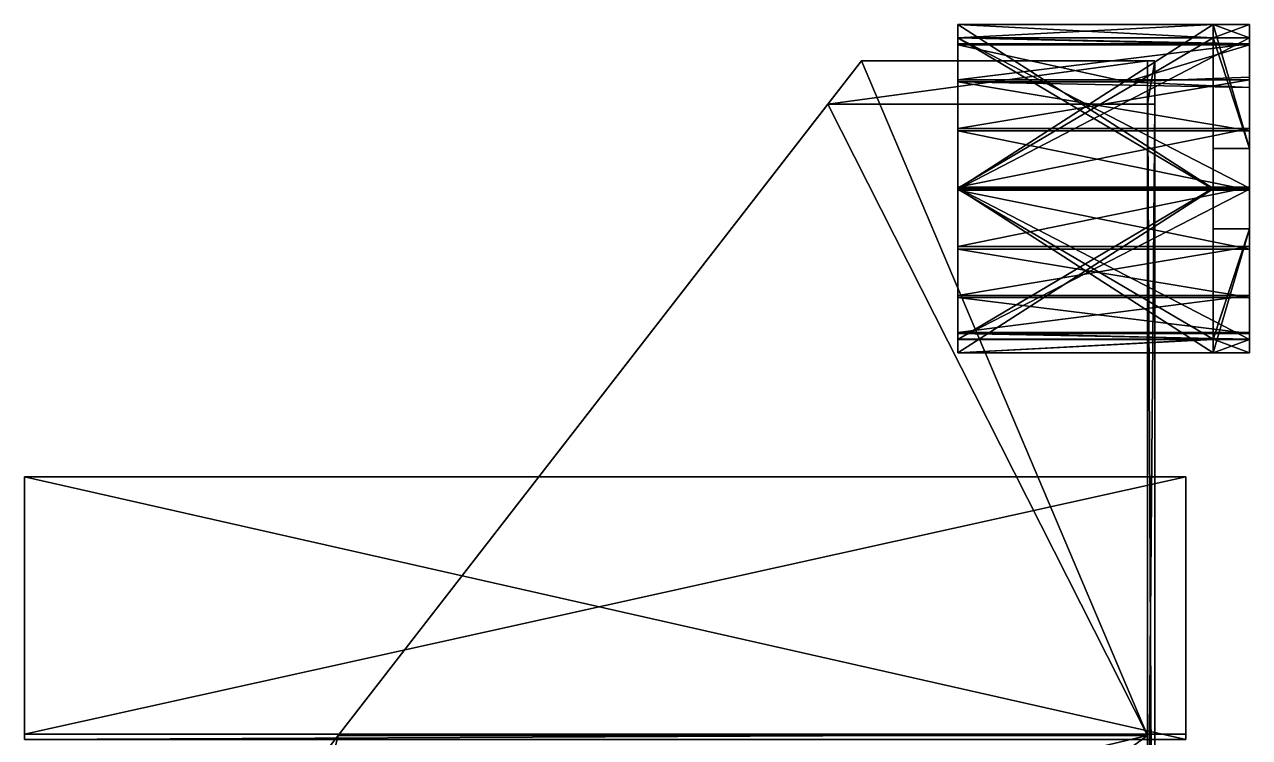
# Model space of a CAD drawing. Extents: x 320 to 672, y -1160 to -372.
# Drawn here: x 320 to 656, y -567.5 to -372 of the extents above; entities that cross this region are included whole.
import ezdxf

# ---------------------------------------------------------------- set-up
doc = ezdxf.new("R2010")
doc.units = 0

msp = doc.modelspace()

# ---------------------------------------------------------------- meshes
at = {"layer": 'OBJECT000', "color": 50}
mesh = msp.add_polyface(dxfattribs=at)
corners = [(656, -400.481445, -209.528595), (576, -400.481445, -209.528595), (576, -387.210632, -219.654266), (656, -387.210632, -219.654266), (576, -377.266327, -233.148834), (656, -377.266327, -233.148834), (656, -416.628754, -204), (576, -416.628754, -204), (656, -375.694, -238), (576, -375.694, -238), (576, -416.911987, -238), (656, -416.911987, -238)]
mesh.append_faces([[corners[k] for k in face] for face in [(1, 3, 0), (5, 2, 4), (7, 0, 6), (5, 9, 8), (7, 11, 10), (4, 10, 9), (6, 8, 11), (9, 11, 8)]], dxfattribs={"vtx0": -1})
mesh.append_faces([[corners[k] for k in face] for face in [(4, 1, 7), (4, 7, 10), (6, 3, 5), (6, 5, 8)]], dxfattribs={"vtx0": -1, "vtx2": -1})
mesh.append_faces([[corners[k] for k in face] for face in [(1, 2, 3), (5, 3, 2), (7, 1, 0), (5, 4, 9), (7, 6, 11), (4, 2, 1), (6, 0, 3), (9, 10, 11)]], dxfattribs={"vtx2": -1})
at = {"layer": 'OBJECT001', "color": 50}
mesh = msp.add_polyface(dxfattribs=at)
corners = [(576, -372, -249.368118), (646, -372, -249.368118), (646, -375.694, -238), (576, -375.694, -238), (646, -417, -249), (576, -417, -249), (576, -416.912018, -238), (646, -416.912018, -238)]
mesh.append_faces([[corners[k] for k in face] for face in [(1, 3, 0), (5, 7, 4), (0, 4, 1), (3, 5, 0), (6, 2, 7), (1, 7, 2)]], dxfattribs={"vtx0": -1})
mesh.append_faces([[corners[k] for k in face] for face in [(1, 2, 3), (5, 6, 7), (0, 5, 4), (3, 6, 5), (6, 3, 2), (1, 4, 7)]], dxfattribs={"vtx2": -1})
at = {"layer": 'OBJECT002', "color": 50}
mesh = msp.add_polyface(dxfattribs=at)
corners = [(646, -372, -249.368118), (656, -372, -249.368118), (656, -375.694, -238), (646, -375.694, -238), (646, -406, -249.085602), (656, -406, -249.085602), (656, -406, -238), (646, -406, -238)]
mesh.append_faces([[corners[k] for k in face] for face in [(1, 3, 0), (0, 5, 1), (1, 6, 2), (3, 6, 7), (3, 4, 0), (4, 6, 5)]], dxfattribs={"vtx0": -1})
mesh.append_faces([[corners[k] for k in face] for face in [(1, 2, 3), (0, 4, 5), (1, 5, 6), (3, 2, 6), (3, 7, 4), (4, 7, 6)]], dxfattribs={"vtx2": -1})
at = {"layer": 'OBJECT003', "color": 50}
mesh = msp.add_polyface(dxfattribs=at)
corners = [(622.230957, -387.701813, -278.8237), (576, -387.701813, -278.823669), (576, -401.158966, -288.740997), (656, -401.157196, -288.739746), (656, -389.246521, -279.962097), (656, -386.40448, -277.125977), (656, -377.55191, -265.537506), (576, -377.55188, -265.537415), (576, -417.417053, -294), (656, -417.416077, -294), (656, -375.648773, -260), (576, -375.648773, -260), (576, -417.133484, -260), (656, -417.132507, -260)]
mesh.append_faces([[corners[k] for k in face] for face in [(0, 4, 5)]])
mesh.append_faces([[corners[k] for k in face] for face in [(1, 4, 0), (0, 7, 1), (2, 9, 3), (6, 11, 7), (8, 13, 9), (8, 11, 12), (6, 13, 10), (12, 10, 13)]], dxfattribs={"vtx0": -1})
mesh.append_faces([[corners[k] for k in face] for face in [(1, 3, 4), (0, 6, 7), (8, 1, 7), (8, 7, 11), (6, 4, 3), (6, 3, 9), (6, 9, 13)]], dxfattribs={"vtx0": -1, "vtx2": -1})
mesh.append_faces([[corners[k] for k in face] for face in [(1, 2, 3), (0, 5, 6), (2, 8, 9), (6, 10, 11), (8, 12, 13), (8, 2, 1), (6, 5, 4), (12, 11, 10)]], dxfattribs={"vtx2": -1})
at = {"layer": 'OBJECT004', "color": 50}
mesh = msp.add_polyface(dxfattribs=at)
corners = [(646, -372, -249.387787), (576, -372, -249.387787), (576, -375.648743, -260), (646, -375.648743, -260), (576, -417.133514, -260), (576, -417.041718, -249), (646, -417.040863, -249), (646, -417.132629, -260)]
mesh.append_faces([[corners[k] for k in face] for face in [(1, 3, 0), (5, 7, 4), (5, 0, 6), (4, 1, 5), (2, 7, 3), (3, 6, 0)]], dxfattribs={"vtx0": -1})
mesh.append_faces([[corners[k] for k in face] for face in [(1, 2, 3), (5, 6, 7), (5, 1, 0), (4, 2, 1), (2, 4, 7), (3, 7, 6)]], dxfattribs={"vtx2": -1})
at = {"layer": 'OBJECT005', "color": 50}
mesh = msp.add_polyface(dxfattribs=at)
corners = [(646, -375.648743, -260), (656, -375.648743, -260), (656, -372, -249.387787), (646, -372, -249.387787), (646, -406, -249.091553), (656, -406, -249.091553), (656, -406, -260), (646, -406, -260)]
mesh.append_faces([[corners[k] for k in face] for face in [(1, 3, 0), (3, 5, 4), (1, 5, 2), (0, 6, 1), (0, 4, 7), (5, 7, 4)]], dxfattribs={"vtx0": -1})
mesh.append_faces([[corners[k] for k in face] for face in [(1, 2, 3), (3, 2, 5), (1, 6, 5), (0, 7, 6), (0, 3, 4), (5, 6, 7)]], dxfattribs={"vtx2": -1})
at = {"layer": 'OBJECT006', "color": 50}
mesh = msp.add_polyface(dxfattribs=at)
corners = [(656, -433.550354, -288.443939), (576, -433.550354, -288.443939), (576, -446.804565, -278.329132), (656, -446.804565, -278.329132), (576, -456.731873, -264.857422), (656, -456.731873, -264.857422), (656, -417.397278, -294), (576, -417.397278, -294), (576, -458.307098, -260), (656, -458.307098, -260), (656, -417.105408, -260), (576, -417.105408, -260)]
mesh.append_faces([[corners[k] for k in face] for face in [(1, 3, 0), (2, 5, 3), (7, 0, 6), (4, 9, 5), (6, 11, 7), (4, 11, 8), (6, 9, 10), (8, 10, 9)]], dxfattribs={"vtx0": -1})
mesh.append_faces([[corners[k] for k in face] for face in [(4, 1, 7), (4, 7, 11), (6, 3, 5), (6, 5, 9)]], dxfattribs={"vtx0": -1, "vtx2": -1})
mesh.append_faces([[corners[k] for k in face] for face in [(1, 2, 3), (2, 4, 5), (7, 1, 0), (4, 8, 9), (6, 10, 11), (4, 2, 1), (6, 0, 3), (8, 11, 10)]], dxfattribs={"vtx2": -1})
at = {"layer": 'OBJECT007', "color": 50}
mesh = msp.add_polyface(dxfattribs=at)
corners = [(576, -458.307098, -260), (576, -462, -248.59903), (646, -462, -248.59903), (646, -458.307098, -260), (646, -417.010925, -249), (576, -417.010925, -249), (576, -417.105408, -260), (646, -417.105408, -260)]
mesh.append_faces([[corners[k] for k in face] for face in [(1, 3, 0), (5, 7, 4), (1, 4, 2), (0, 5, 1), (6, 3, 7), (7, 2, 4)]], dxfattribs={"vtx0": -1})
mesh.append_faces([[corners[k] for k in face] for face in [(1, 2, 3), (5, 6, 7), (1, 5, 4), (0, 6, 5), (6, 0, 3), (7, 3, 2)]], dxfattribs={"vtx2": -1})
at = {"layer": 'OBJECT008', "color": 50}
mesh = msp.add_polyface(dxfattribs=at)
corners = [(646, -462, -248.59903), (656, -462, -248.59903), (656, -458.307098, -260), (646, -458.307098, -260), (646, -428, -248.897644), (656, -428, -248.897644), (656, -428, -260), (646, -428, -260)]
mesh.append_faces([[corners[k] for k in face] for face in [(1, 3, 0), (0, 5, 1), (2, 5, 6), (3, 6, 7), (3, 4, 0), (6, 4, 7)]], dxfattribs={"vtx0": -1})
mesh.append_faces([[corners[k] for k in face] for face in [(1, 2, 3), (0, 4, 5), (2, 1, 5), (3, 2, 6), (3, 7, 4), (6, 5, 4)]], dxfattribs={"vtx2": -1})
at = {"layer": 'OBJECT009', "color": 50}
mesh = msp.add_polyface(dxfattribs=at)
corners = [(656, -446.299805, -219.153809), (576, -446.299805, -219.153809), (576, -432.872375, -209.264648), (656, -432.872375, -209.264648), (656, -456.452881, -232.441635), (576, -456.452881, -232.441635), (576, -416.62915, -204), (656, -416.62915, -204), (576, -458.36084, -238), (656, -458.36084, -238), (656, -416.912048, -238), (576, -416.912048, -238)]
mesh.append_faces([[corners[k] for k in face] for face in [(1, 3, 0), (5, 0, 4), (2, 7, 3), (5, 9, 8), (7, 11, 10), (6, 8, 11), (4, 10, 9), (11, 9, 10)]], dxfattribs={"vtx0": -1})
mesh.append_faces([[corners[k] for k in face] for face in [(6, 1, 5), (6, 5, 8), (4, 3, 7), (4, 7, 10)]], dxfattribs={"vtx0": -1, "vtx2": -1})
mesh.append_faces([[corners[k] for k in face] for face in [(1, 2, 3), (5, 1, 0), (2, 6, 7), (5, 4, 9), (7, 6, 11), (6, 2, 1), (4, 0, 3), (11, 8, 9)]], dxfattribs={"vtx2": -1})
at = {"layer": 'OBJECT010', "color": 50}
mesh = msp.add_polyface(dxfattribs=at)
corners = [(646, -462, -248.600693), (576, -462, -248.600693), (576, -458.36084, -238), (646, -458.36084, -238), (576, -417, -249), (646, -417, -249), (646, -416.912048, -238), (576, -416.912048, -238)]
mesh.append_faces([[corners[k] for k in face] for face in [(1, 3, 0), (5, 7, 4), (4, 0, 5), (1, 7, 2), (2, 6, 3), (3, 5, 0)]], dxfattribs={"vtx0": -1})
mesh.append_faces([[corners[k] for k in face] for face in [(1, 2, 3), (5, 6, 7), (4, 1, 0), (1, 4, 7), (2, 7, 6), (3, 6, 5)]], dxfattribs={"vtx2": -1})
at = {"layer": 'OBJECT011', "color": 50}
mesh = msp.add_polyface(dxfattribs=at)
corners = [(656, -462, -248.600693), (646, -462, -248.600693), (646, -458.36084, -238), (656, -458.36084, -238), (646, -428, -248.906433), (656, -428, -248.906433), (656, -428, -238), (646, -428, -238)]
mesh.append_faces([[corners[k] for k in face] for face in [(1, 3, 0), (1, 5, 4), (3, 5, 0), (2, 6, 3), (1, 7, 2), (5, 7, 4)]], dxfattribs={"vtx0": -1})
mesh.append_faces([[corners[k] for k in face] for face in [(1, 2, 3), (1, 0, 5), (3, 6, 5), (2, 7, 6), (1, 4, 7), (5, 6, 7)]], dxfattribs={"vtx2": -1})
at = {"layer": 'OBJECT042', "color": 50}
mesh = msp.add_polyface(dxfattribs=at)
corners = [(628, -766, -262), (630, -766, -262), (630, -382, -262), (628, -382, -262), (630, -382, -226.607773), (630, -766, -96.727295), (630, -631.230347, -96.727295), (630, -393.830902, -215.25116), (628, -382, -226.607773), (628, -393.836731, -215.24826), (628, -631.230347, -96.727295), (628, -766, -96.727295)]
mesh.append_faces([[corners[k] for k in face] for face in [(1, 3, 0), (2, 7, 4), (2, 8, 3), (4, 9, 8), (6, 11, 10), (7, 10, 9), (1, 11, 5), (3, 11, 0)]], dxfattribs={"vtx0": -1})
mesh.append_faces([[corners[k] for k in face] for face in [(2, 5, 6), (2, 6, 7), (3, 9, 10), (3, 10, 11)]], dxfattribs={"vtx0": -1, "vtx2": -1})
mesh.append_faces([[corners[k] for k in face] for face in [(1, 2, 3), (2, 1, 5), (2, 4, 8), (4, 7, 9), (6, 5, 11), (7, 6, 10), (1, 0, 11), (3, 8, 9)]], dxfattribs={"vtx2": -1})
at = {"layer": 'OBJECT043', "color": 50}
mesh = msp.add_polyface(dxfattribs=at)
corners = [(628, -382, -262), (549.560364, -382, -262), (406.042389, -566.963379, -262), (628, -566.963379, -262), (628, -382, -226.607773), (549.55957, -382, -226.607773), (628, -393.836731, -215.24826), (540.374878, -393.836731, -215.24826), (406.039459, -566.963379, -128.811707), (628, -566.963379, -128.811707)]
mesh.append_faces([[corners[k] for k in face] for face in [(1, 3, 0), (0, 5, 1), (7, 4, 6), (7, 9, 8), (1, 8, 2), (0, 6, 4), (2, 9, 3)]], dxfattribs={"vtx0": -1})
mesh.append_faces([[corners[k] for k in face] for face in [(1, 7, 8), (0, 9, 6)]], dxfattribs={"vtx0": -1, "vtx2": -1})
mesh.append_faces([[corners[k] for k in face] for face in [(1, 2, 3), (0, 4, 5), (7, 5, 4), (7, 6, 9), (1, 5, 7), (0, 3, 9), (2, 8, 9)]], dxfattribs={"vtx2": -1})
at = {"layer": 'OBJECT044', "color": 50}
mesh = msp.add_polyface(dxfattribs=at)
corners = [(406.042389, -566.963379, -262), (356, -631.457092, -262), (356, -766, -262), (628, -766, -262), (628, -566.963379, -262), (356, -631.456543, -243.636368), (356, -766, -243.636368), (628, -766, -243.636368), (406.043945, -566.963379, -243.636368), (628, -566.963379, -243.636368)]
mesh.append_faces([[corners[k] for k in face] for face in [(1, 4, 0), (1, 6, 2), (2, 7, 3), (1, 8, 5), (3, 9, 4), (4, 8, 0), (6, 9, 7)]], dxfattribs={"vtx0": -1})
mesh.append_faces([[corners[k] for k in face] for face in [(1, 3, 4), (6, 8, 9)]], dxfattribs={"vtx0": -1, "vtx2": -1})
mesh.append_faces([[corners[k] for k in face] for face in [(1, 2, 3), (1, 5, 6), (2, 6, 7), (1, 0, 8), (3, 7, 9), (4, 9, 8), (6, 5, 8)]], dxfattribs={"vtx2": -1})
at = {"layer": 'OBJECT059', "color": 50}
mesh = msp.add_polyface(dxfattribs=at)
corners = [(638.559326, -496, -122.825027), (638.559326, -496, -185.482498), (638.559326, -568, -252.14917), (638.559326, -568, -64), (638.559326, -566.546997, -64.727501), (320, -496, -185.482498), (320, -496, -122.825027), (320, -566.547668, -64.726982), (320, -568, -64), (320, -568, -252.14917)]
mesh.append_faces([[corners[k] for k in face] for face in [(1, 4, 0), (1, 6, 5), (4, 8, 7), (0, 7, 6), (2, 5, 9), (2, 8, 3), (5, 8, 9)]], dxfattribs={"vtx0": -1})
mesh.append_faces([[corners[k] for k in face] for face in [(1, 3, 4), (5, 7, 8)]], dxfattribs={"vtx0": -1, "vtx2": -1})
mesh.append_faces([[corners[k] for k in face] for face in [(1, 2, 3), (1, 0, 6), (4, 3, 8), (0, 4, 7), (2, 1, 5), (2, 9, 8), (5, 6, 7)]], dxfattribs={"vtx2": -1})

doc.saveas('drawing.dxf')
